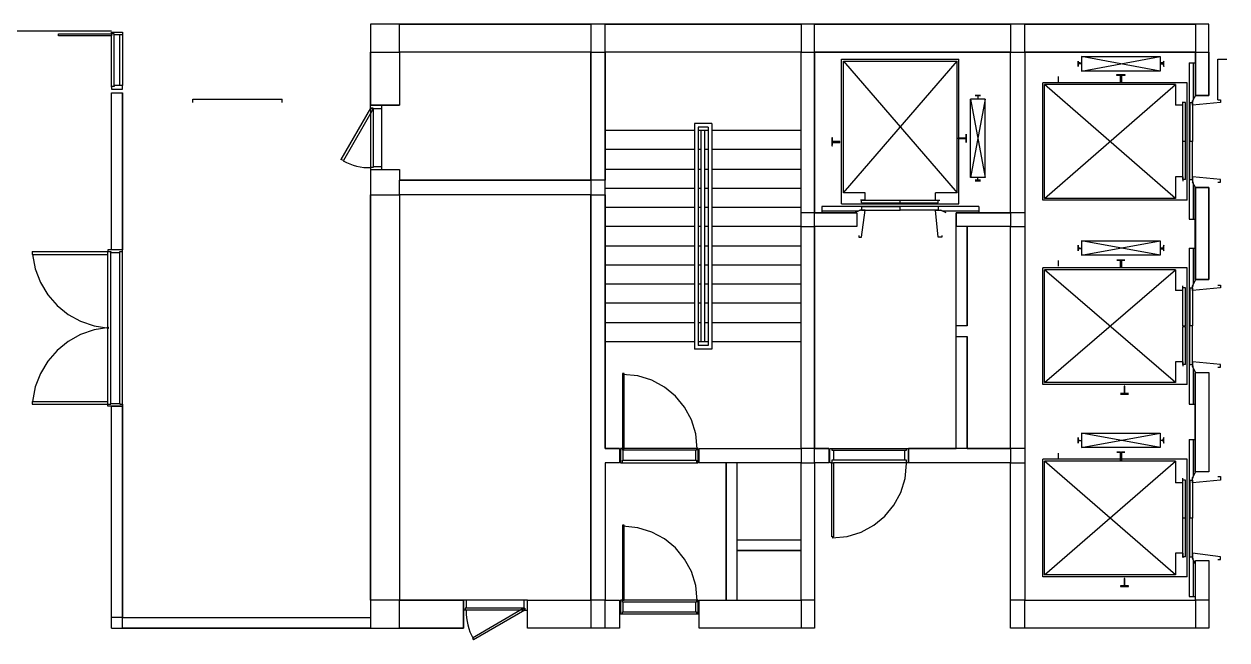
# Model space of a CAD drawing. Header units: millimetres. Extents: x -1062 to 473405, y -148599 to 38948.
# Drawn here: x 218255 to 235175, y -83243 to -74580 of the extents above; entities that cross this region are included whole.
import ezdxf

# ---------------------------------------------------------------- set-up
doc = ezdxf.new("R2010")
doc.units = ezdxf.units.MM
for name, color, linetype in [('CORE_REF', 8, 'Continuous'), ('DOOR', 3, 'Continuous'), ('WALL', 7, 'Continuous')]:
    doc.layers.add(name, color=color, linetype=linetype)

msp = doc.modelspace()

# ---------------------------------------------------------------- linework, layer by layer
at = {"layer": 'CORE_REF'}
for p, q in [((229754.9, -77108), (229754.9, -75075.8)), ((229754.9, -75075.8), (231405, -75075.8)), ((229780.3, -76955.6), (229780.3, -75101.2)), ((229780.3, -75101.2), (231379.6, -75101.2)), ((229780.3, -76955.6), (231379.6, -75101.2)), ((229780.3, -75101.2), (231379.6, -76955.6)), ((231379.6, -76955.6), (231379.6, -75101.2)), ((231405, -77108), (231405, -75075.8)), ((233080.5, -75177.4), (233080.5, -75101.2)), ((233080.5, -75101.2), (233080.5, -75126.6)), ((233131.3, -75037.7), (233131.3, -75240.9)), ((234235.6, -75240.9), (233131.3, -75037.7)), ((233131.3, -75037.7), (234235.6, -75037.7)), ((233131.3, -75240.9), (234235.6, -75037.7)), ((234235.6, -75037.7), (234235.6, -75240.9)), ((234286.4, -75101.2), (234273.7, -75126.6)), ((234286.4, -75177.4), (234286.4, -75101.2)), ((233080.5, -75126.6), (233093.2, -75126.6)), ((233093.2, -75139.3), (233080.5, -75139.3)), ((233080.5, -75139.3), (233080.5, -75177.4)), ((233105.9, -75126.6), (233093.2, -75126.6)), ((233105.9, -75139.3), (233093.2, -75139.3)), ((233105.9, -75126.6), (233131.3, -75126.6)), ((233131.3, -75139.3), (233105.9, -75139.3)), ((233131.3, -75126.6), (233131.3, -75139.3)), ((234235.6, -75240.9), (233131.3, -75240.9)), ((233626.3, -75304.4), (233626.3, -75291.7)), ((233626.3, -75291.7), (233740.6, -75291.7)), ((233740.6, -75291.7), (233740.6, -75304.4)), ((234261, -75126.6), (234235.6, -75126.6)), ((234235.6, -75126.6), (234235.6, -75139.3)), ((234235.6, -75139.3), (234261, -75139.3)), ((234273.7, -75126.6), (234261, -75126.6)), ((234261, -75139.3), (234273.7, -75139.3)), ((234273.7, -75139.3), (234286.4, -75177.4)), ((234641.8, -75126.6), (234641.8, -77323.9)), ((234641.8, -75126.6), (234730.6, -75126.6)), ((234705.3, -75634.7), (234705.3, -75126.6)), ((234616.4, -75406.1), (232585.5, -75406.1)), ((232585.5, -77057.2), (232585.5, -75406.1)), ((234451.4, -75431.5), (232610.9, -75431.5)), ((232610.9, -77031.8), (232610.9, -75431.5)), ((234451.4, -77031.8), (232610.9, -75431.5)), ((232610.9, -77031.8), (234451.4, -75431.5)), ((232801.3, -75317.1), (232801.3, -75393.3)), ((233677.1, -75304.4), (233626.3, -75304.4)), ((233677.1, -75342.5), (233677.1, -75304.4)), ((233677.1, -75406.1), (233677.1, -75342.5)), ((233689.8, -75406.1), (233677.1, -75406.1)), ((233740.6, -75304.4), (233689.8, -75304.4)), ((233689.8, -75304.4), (233689.8, -75342.5)), ((233689.8, -75342.5), (233689.8, -75406.1)), ((234451.4, -75431.5), (234451.4, -75723.6)), ((234616.4, -77057.2), (234616.4, -75406.1)), ((231633.5, -75583.9), (231709.6, -75583.9)), ((231671.6, -75583.9), (231633.5, -75583.9)), ((231671.6, -75583.9), (231671.6, -75609.3)), ((231684.3, -75583.9), (231671.6, -75583.9)), ((231671.6, -75609.3), (231671.6, -75634.7)), ((231709.6, -75583.9), (231684.3, -75583.9)), ((234730.6, -75583.9), (234692.6, -75660.1)), ((231773.1, -75634.7), (231570, -75634.7)), ((231570, -76739.7), (231570, -75634.7)), ((231773.1, -75634.7), (231570, -76739.7)), ((231570, -75634.7), (231773.1, -76739.7)), ((231773.1, -76739.7), (231773.1, -75634.7)), ((234552.9, -75723.6), (234451.4, -75723.6)), ((234552.9, -75723.6), (234552.9, -75672.8)), ((234552.9, -76231.6), (234552.9, -75685.5)), ((234591, -75685.5), (234552.9, -75685.5)), ((234591, -76231.6), (234591, -75685.5)), ((234654.5, -75685.5), (234654.5, -76231.6)), ((234654.5, -75685.5), (234692.6, -75685.5)), ((234692.6, -75723.6), (234692.6, -75660.1)), ((234692.6, -75660.1), (234705.3, -75660.1)), ((234692.6, -75685.5), (234692.6, -76231.6)), ((235086, -75685.5), (234692.6, -75723.6)), ((235048, -75647.4), (235086, -75647.4)), ((235086, -75647.4), (235086, -75685.5)), ((227685.9, -76079.2), (226429.3, -76079.2)), ((227927.1, -75977.6), (227685.9, -75977.6)), ((227685.9, -75977.6), (227685.9, -79152.9)), ((227876.3, -76028.4), (227736.7, -76028.4)), ((227736.7, -76028.4), (227736.7, -79102.1)), ((227876.3, -76079.2), (227736.7, -76079.2)), ((227774.7, -76079.2), (227774.7, -79051.3)), ((227825.5, -76079.2), (227825.5, -79051.3)), ((227876.3, -76079.2), (227863.6, -76079.2)), ((227876.3, -76028.4), (227876.3, -79102.1)), ((227927.1, -75977.6), (227927.1, -79152.9)), ((229183.7, -76079.2), (227927.1, -76079.2)), ((231506.6, -76180.8), (231506.6, -76130)), ((231506.6, -76130), (231506.6, -76244.3)), ((229628, -76180.8), (229615.3, -76180.8)), ((229615.3, -76180.8), (229615.3, -76295.1)), ((229615.3, -76295.1), (229628, -76295.1)), ((229628, -76231.6), (229628, -76180.8)), ((229640.7, -76231.6), (229628, -76231.6)), ((229628, -76282.4), (229628, -76244.3)), ((229628, -76244.3), (229640.7, -76244.3)), ((229691.4, -76231.6), (229640.7, -76231.6)), ((229640.7, -76244.3), (229691.4, -76244.3)), ((229729.5, -76231.6), (229691.4, -76231.6)), ((229691.4, -76244.3), (229729.5, -76244.3)), ((229729.5, -76244.3), (229729.5, -76231.6)), ((231392.3, -76193.5), (231392.3, -76180.8)), ((231392.3, -76180.8), (231430.4, -76180.8)), ((231430.4, -76193.5), (231392.3, -76193.5)), ((231430.4, -76180.8), (231455.8, -76180.8)), ((231455.8, -76193.5), (231430.4, -76193.5)), ((231455.8, -76180.8), (231468.5, -76180.8)), ((231468.5, -76193.5), (231455.8, -76193.5)), ((231468.5, -76180.8), (231493.9, -76180.8)), ((231493.9, -76193.5), (231468.5, -76193.5)), ((231493.9, -76180.8), (231506.6, -76180.8)), ((231506.6, -76193.5), (231493.9, -76193.5)), ((231506.6, -76244.3), (231506.6, -76193.5)), ((234552.9, -76765.1), (234552.9, -76231.6)), ((234591, -76231.6), (234552.9, -76231.6)), ((234591, -76765.1), (234591, -76231.6)), ((234654.5, -76765.1), (234654.5, -76231.6)), ((234692.6, -76231.6), (234654.5, -76231.6)), ((234692.6, -76765.1), (234692.6, -76231.6)), ((227685.9, -76345.9), (226429.3, -76345.9)), ((227774.7, -76345.9), (227736.7, -76345.9)), ((227876.3, -76345.9), (227825.5, -76345.9)), ((229183.7, -76345.9), (227927.1, -76345.9)), ((227685.9, -76625.4), (226429.3, -76625.4)), ((227774.7, -76625.4), (227736.7, -76625.4)), ((227876.3, -76625.4), (227825.5, -76625.4)), ((229183.7, -76625.4), (227927.1, -76625.4)), ((231773.1, -76739.7), (231570, -76739.7)), ((231671.6, -76777.8), (231633.5, -76777.8)), ((231709.6, -76790.5), (231633.5, -76790.5)), ((231671.6, -76765.1), (231671.6, -76739.7)), ((231671.6, -76777.8), (231671.6, -76765.1)), ((231684.3, -76777.8), (231671.6, -76777.8)), ((231709.6, -76777.8), (231684.3, -76777.8)), ((234451.4, -76727), (234451.4, -77031.8)), ((234552.9, -76727), (234451.4, -76727)), ((234552.9, -76727), (234552.9, -76790.5)), ((234591, -76765.1), (234552.9, -76765.1)), ((234654.5, -76765.1), (234692.6, -76765.1)), ((235086, -76765.1), (234692.6, -76727)), ((234692.6, -76727), (234692.6, -76803.2)), ((234692.6, -76803.2), (234705.3, -76803.2)), ((234730.6, -76879.4), (234692.6, -76803.2)), ((234705.3, -77323.9), (234705.3, -76815.9)), ((235048, -76803.2), (235086, -76803.2)), ((235086, -76803.2), (235086, -76765.1)), ((227685.9, -76892.1), (226429.3, -76892.1)), ((227774.7, -76892.1), (227736.7, -76892.1)), ((227876.3, -76892.1), (227825.5, -76892.1)), ((229183.7, -76892.1), (227927.1, -76892.1)), ((230084.9, -76955.6), (229780.3, -76955.6)), ((230084.9, -77057.2), (230084.9, -76955.6)), ((231379.6, -76955.6), (231075, -76955.6)), ((231075, -77057.2), (231075, -76955.6)), ((231684.3, -77146.1), (229475.6, -77146.1)), ((229475.6, -77146.1), (229475.6, -77235)), ((229754.9, -77108), (231405, -77108)), ((230084.9, -77057.2), (230021.4, -77057.2)), ((230034.1, -77057.2), (230580, -77057.2)), ((230034.1, -77095.3), (230034.1, -77057.2)), ((230034.1, -77095.3), (230580, -77095.3)), ((230034.1, -77146.1), (230580, -77146.1)), ((230034.1, -77146.1), (230034.1, -77196.9)), ((230580, -77057.2), (231113.1, -77057.2)), ((230580, -77095.3), (230580, -77057.2)), ((230580, -77095.3), (231113.1, -77095.3)), ((231113.1, -77146.1), (230580, -77146.1)), ((230580, -77196.9), (230580, -77146.1)), ((231075, -77057.2), (231138.5, -77057.2)), ((231113.1, -77095.3), (231113.1, -77057.2)), ((231113.1, -77146.1), (231113.1, -77196.9)), ((231684.3, -77146.1), (231684.3, -77235)), ((234616.4, -77057.2), (232585.5, -77057.2)), ((234451.4, -77031.8), (232610.9, -77031.8)), ((227685.9, -77158.8), (226429.3, -77158.8)), ((227774.7, -77158.8), (227736.7, -77158.8)), ((227876.3, -77158.8), (227825.5, -77158.8)), ((229183.7, -77158.8), (227927.1, -77158.8)), ((229475.6, -77209.6), (229996.1, -77209.6)), ((229932.6, -77235), (230008.8, -77196.9)), ((230084.9, -77196.9), (230008.8, -77196.9)), ((230008.8, -77196.9), (230008.8, -77209.6)), ((230034.1, -77196.9), (230580, -77196.9)), ((230034.1, -77578), (230084.9, -77196.9)), ((231113.1, -77196.9), (230580, -77196.9)), ((231113.1, -77578), (231075, -77196.9)), ((231075, -77196.9), (231151.1, -77196.9)), ((231151.1, -77196.9), (231151.1, -77209.6)), ((231227.3, -77235), (231151.1, -77196.9)), ((231163.8, -77209.6), (231684.3, -77209.6)), ((234641.8, -77323.9), (234730.6, -77323.9)), ((227685.9, -77425.6), (226429.3, -77425.6)), ((227774.7, -77425.6), (227736.7, -77425.6)), ((227876.3, -77425.6), (227825.5, -77425.6)), ((229183.7, -77425.6), (227927.1, -77425.6)), ((229996.1, -77552.6), (229996.1, -77578)), ((229996.1, -77578), (230034.1, -77578)), ((231163.8, -77578), (231113.1, -77578)), ((231163.8, -77552.6), (231163.8, -77578)), ((233131.3, -77628.8), (233131.3, -77832)), ((234235.6, -77832), (233131.3, -77628.8)), ((233131.3, -77628.8), (234235.6, -77628.8)), ((233131.3, -77832), (234235.6, -77628.8)), ((234235.6, -77628.8), (234235.6, -77832)), ((227685.9, -77705), (226429.3, -77705)), ((227774.7, -77705), (227736.7, -77705)), ((227876.3, -77705), (227825.5, -77705)), ((229183.7, -77705), (227927.1, -77705)), ((233080.5, -77768.5), (233080.5, -77692.3)), ((233080.5, -77692.3), (233080.5, -77730.4)), ((233080.5, -77730.4), (233093.2, -77730.4)), ((233093.2, -77743.1), (233080.5, -77743.1)), ((233080.5, -77743.1), (233080.5, -77768.5)), ((233105.9, -77730.4), (233093.2, -77730.4)), ((233105.9, -77743.1), (233093.2, -77743.1)), ((233105.9, -77730.4), (233131.3, -77730.4)), ((233131.3, -77743.1), (233105.9, -77743.1)), ((233131.3, -77730.4), (233131.3, -77743.1)), ((234235.6, -77832), (233131.3, -77832)), ((234261, -77730.4), (234235.6, -77730.4)), ((234235.6, -77730.4), (234235.6, -77743.1)), ((234235.6, -77743.1), (234261, -77743.1)), ((234273.7, -77730.4), (234261, -77730.4)), ((234261, -77743.1), (234273.7, -77743.1)), ((234286.4, -77692.3), (234273.7, -77730.4)), ((234273.7, -77743.1), (234286.4, -77768.5)), ((234286.4, -77768.5), (234286.4, -77692.3)), ((234641.8, -77730.4), (234641.8, -79927.7)), ((234641.8, -77730.4), (234730.6, -77730.4)), ((234705.3, -78238.4), (234705.3, -77730.4)), ((227685.9, -77971.7), (226429.3, -77971.7)), ((227774.7, -77971.7), (227736.7, -77971.7)), ((227876.3, -77971.7), (227825.5, -77971.7)), ((229183.7, -77971.7), (227927.1, -77971.7)), ((232801.3, -77908.2), (232801.3, -77984.4)), ((233626.3, -77895.5), (233740.6, -77895.5)), ((233677.1, -77908.2), (233626.3, -77908.2)), ((233677.1, -77946.3), (233677.1, -77908.2)), ((233677.1, -78009.8), (233677.1, -77946.3)), ((233740.6, -77908.2), (233689.8, -77908.2)), ((233689.8, -77908.2), (233689.8, -77946.3)), ((233689.8, -77946.3), (233689.8, -78009.8)), ((234616.4, -78009.8), (232585.5, -78009.8)), ((232585.5, -79648.3), (232585.5, -78009.8)), ((234451.4, -78035.2), (232610.9, -78035.2)), ((232610.9, -79622.9), (232610.9, -78035.2)), ((234451.4, -79622.9), (232610.9, -78035.2)), ((232610.9, -79622.9), (234451.4, -78035.2)), ((233689.8, -78009.8), (233677.1, -78009.8)), ((234451.4, -78035.2), (234451.4, -78327.3)), ((234616.4, -79648.3), (234616.4, -78009.8)), ((227685.9, -78238.4), (226429.3, -78238.4)), ((227774.7, -78238.4), (227736.7, -78238.4)), ((227876.3, -78238.4), (227825.5, -78238.4)), ((229183.7, -78238.4), (227927.1, -78238.4)), ((234552.9, -78327.3), (234451.4, -78327.3)), ((234552.9, -78327.3), (234552.9, -78263.8)), ((234552.9, -78822.7), (234552.9, -78289.2)), ((234591, -78289.2), (234552.9, -78289.2)), ((234591, -78822.7), (234591, -78289.2)), ((234654.5, -78289.2), (234654.5, -78822.7)), ((234654.5, -78289.2), (234692.6, -78289.2)), ((234730.6, -78174.9), (234692.6, -78263.8)), ((234692.6, -78327.3), (234692.6, -78263.8)), ((234692.6, -78263.8), (234705.3, -78263.8)), ((234692.6, -78289.2), (234692.6, -78822.7)), ((235086, -78289.2), (234692.6, -78327.3)), ((235048, -78251.1), (235086, -78251.1)), ((235086, -78251.1), (235086, -78289.2)), ((227685.9, -78505.2), (226429.3, -78505.2)), ((227774.7, -78505.2), (227736.7, -78505.2)), ((227876.3, -78505.2), (227825.5, -78505.2)), ((229183.7, -78505.2), (227927.1, -78505.2)), ((227685.9, -78784.6), (226429.3, -78784.6)), ((227774.7, -78784.6), (227736.7, -78784.6)), ((227876.3, -78784.6), (227825.5, -78784.6)), ((229183.7, -78784.6), (227927.1, -78784.6)), ((234552.9, -78822.7), (234591, -78822.7)), ((234552.9, -79368.9), (234552.9, -78835.4)), ((234552.9, -78835.4), (234591, -78835.4)), ((234591, -79368.9), (234591, -78835.4)), ((234654.5, -79368.9), (234654.5, -78822.7)), ((234692.6, -78822.7), (234654.5, -78822.7)), ((234692.6, -79368.9), (234692.6, -78822.7)), ((227685.9, -79051.3), (226429.3, -79051.3)), ((227927.1, -79152.9), (227685.9, -79152.9)), ((227774.7, -79051.3), (227736.7, -79051.3)), ((227876.3, -79102.1), (227736.7, -79102.1)), ((227876.3, -79051.3), (227774.7, -79051.3)), ((227876.3, -79051.3), (227863.6, -79051.3)), ((229183.7, -79051.3), (227927.1, -79051.3)), ((234451.4, -79330.8), (234451.4, -79622.9)), ((234552.9, -79330.8), (234451.4, -79330.8)), ((234552.9, -79330.8), (234552.9, -79394.3)), ((235086, -79368.9), (234692.6, -79330.8)), ((234692.6, -79330.8), (234692.6, -79394.3)), ((234591, -79368.9), (234552.9, -79368.9)), ((234654.5, -79368.9), (234692.6, -79368.9)), ((234692.6, -79394.3), (234705.3, -79394.3)), ((234730.6, -79483.2), (234692.6, -79394.3)), ((234705.3, -79927.7), (234705.3, -79419.7)), ((235048, -79407), (235086, -79407)), ((235086, -79407), (235086, -79368.9)), ((234616.4, -79648.3), (232585.5, -79648.3)), ((234451.4, -79622.9), (232610.9, -79622.9)), ((233740.6, -79673.7), (233727.9, -79673.7)), ((233727.9, -79673.7), (233727.9, -79737.2)), ((233740.6, -79737.2), (233740.6, -79673.7)), ((233727.9, -79775.3), (233677.1, -79775.3)), ((233677.1, -79788), (233791.3, -79788)), ((233727.9, -79737.2), (233727.9, -79775.3)), ((233740.6, -79775.3), (233740.6, -79737.2)), ((233791.3, -79775.3), (233740.6, -79775.3)), ((234641.8, -79927.7), (234730.6, -79927.7)), ((233131.3, -80334.2), (233131.3, -80537.4)), ((234235.6, -80537.4), (233131.3, -80334.2)), ((233131.3, -80334.2), (234235.6, -80334.2)), ((233131.3, -80537.4), (234235.6, -80334.2)), ((234235.6, -80334.2), (234235.6, -80537.4)), ((233080.5, -80473.9), (233080.5, -80397.7)), ((233080.5, -80397.7), (233080.5, -80423.1)), ((233080.5, -80423.1), (233093.2, -80435.8)), ((233093.2, -80435.8), (233080.5, -80435.8)), ((233080.5, -80435.8), (233080.5, -80473.9)), ((233093.2, -80435.8), (233105.9, -80435.8)), ((233105.9, -80435.8), (233131.3, -80435.8)), ((234235.6, -80537.4), (233131.3, -80537.4)), ((234261, -80435.8), (234235.6, -80435.8)), ((234273.7, -80435.8), (234261, -80435.8)), ((234286.4, -80397.7), (234273.7, -80423.1)), ((234273.7, -80423.1), (234273.7, -80435.8)), ((234273.7, -80435.8), (234286.4, -80473.9)), ((234286.4, -80473.9), (234286.4, -80397.7)), ((234641.8, -80423.1), (234641.8, -82633.1)), ((234641.8, -80423.1), (234730.6, -80423.1)), ((234705.3, -80943.8), (234705.3, -80423.1)), ((234616.4, -80702.5), (232585.5, -80702.5)), ((232585.5, -82353.7), (232585.5, -80702.5)), ((232801.3, -80613.6), (232801.3, -80689.8)), ((233677.1, -80600.9), (233626.3, -80600.9)), ((233626.3, -80600.9), (233740.6, -80600.9)), ((233677.1, -80613.6), (233677.1, -80600.9)), ((233677.1, -80639), (233677.1, -80613.6)), ((233677.1, -80651.7), (233677.1, -80639)), ((233677.1, -80702.5), (233677.1, -80651.7)), ((233677.1, -80715.2), (233677.1, -80702.5)), ((233740.6, -80600.9), (233689.8, -80600.9)), ((233689.8, -80600.9), (233689.8, -80613.6)), ((233689.8, -80613.6), (233689.8, -80639)), ((233689.8, -80639), (233689.8, -80651.7)), ((233689.8, -80651.7), (233689.8, -80702.5)), ((233689.8, -80702.5), (233689.8, -80715.2)), ((234616.4, -82353.7), (234616.4, -80702.5)), ((234451.4, -80727.9), (232610.9, -80727.9)), ((232610.9, -82328.3), (232610.9, -80727.9)), ((234451.4, -82328.3), (232610.9, -80727.9)), ((232610.9, -82328.3), (234451.4, -80727.9)), ((233689.8, -80715.2), (233677.1, -80715.2)), ((234451.4, -80727.9), (234451.4, -81032.7)), ((234552.9, -81032.7), (234451.4, -81032.7)), ((234552.9, -81032.7), (234552.9, -80969.2)), ((234552.9, -81528.1), (234552.9, -80994.6)), ((234591, -80994.6), (234552.9, -80994.6)), ((234591, -81528.1), (234591, -80994.6)), ((234654.5, -80994.6), (234654.5, -81528.1)), ((234654.5, -80994.6), (234692.6, -80994.6)), ((234730.6, -80880.3), (234692.6, -80956.5)), ((234692.6, -81032.7), (234692.6, -80956.5)), ((234692.6, -80956.5), (234705.3, -80956.5)), ((234692.6, -80994.6), (234692.6, -81528.1)), ((235086, -80994.6), (234692.6, -81032.7)), ((235048, -80943.8), (235086, -80943.8)), ((235086, -80943.8), (235086, -80994.6)), ((234552.9, -82074.2), (234552.9, -81528.1)), ((234591, -81528.1), (234552.9, -81528.1)), ((234591, -82074.2), (234591, -81528.1)), ((234654.5, -82074.2), (234654.5, -81528.1)), ((234692.6, -81528.1), (234654.5, -81528.1)), ((234692.6, -82074.2), (234692.6, -81528.1)), ((234451.4, -82023.4), (234451.4, -82328.3)), ((234552.9, -82023.4), (234451.4, -82023.4)), ((234552.9, -82023.4), (234552.9, -82086.9)), ((235086, -82074.2), (234692.6, -82023.4)), ((234692.6, -82023.4), (234692.6, -82099.6)), ((234591, -82074.2), (234552.9, -82074.2)), ((234654.5, -82074.2), (234692.6, -82074.2)), ((234692.6, -82099.6), (234705.3, -82099.6)), ((234730.6, -82175.8), (234692.6, -82099.6)), ((234705.3, -82633.1), (234705.3, -82125)), ((235048, -82112.3), (235086, -82112.3)), ((235086, -82112.3), (235086, -82074.2)), ((234616.4, -82353.7), (232585.5, -82353.7)), ((234451.4, -82328.3), (232610.9, -82328.3)), ((233740.6, -82379.1), (233727.9, -82379.1)), ((233727.9, -82379.1), (233727.9, -82442.6)), ((233740.6, -82442.6), (233740.6, -82379.1)), ((233727.9, -82480.7), (233677.1, -82480.7)), ((233677.1, -82480.7), (233677.1, -82493.4)), ((233677.1, -82493.4), (233791.3, -82493.4)), ((233727.9, -82442.6), (233727.9, -82468)), ((233727.9, -82468), (233727.9, -82480.7)), ((233740.6, -82468), (233740.6, -82442.6)), ((233740.6, -82480.7), (233740.6, -82468)), ((233791.3, -82480.7), (233740.6, -82480.7)), ((233791.3, -82493.4), (233791.3, -82480.7)), ((234641.8, -82633.1), (234730.6, -82633.1))]:
    msp.add_line(p, q, dxfattribs=at)
at = {"layer": 'DOOR'}
for p, q in [((218737.2, -74720.2), (219486.1, -74720.2)), ((218737.2, -74745.6), (218737.2, -74720.2)), ((219486.1, -74745.6), (218737.2, -74745.6)), ((219486.1, -74720.2), (219486.1, -74694.8)), ((219486.1, -74694.8), (219638.4, -74694.8)), ((219486.1, -74720.2), (219486.1, -74745.6)), ((219524.1, -74720.2), (219486.1, -74720.2)), ((219486.1, -75469.6), (219486.1, -74745.6)), ((219524.1, -74732.9), (219524.1, -74720.2)), ((219524.1, -75444.2), (219524.1, -74732.9)), ((219638.4, -74732.9), (219524.1, -74732.9)), ((219600.3, -75444.2), (219600.3, -74732.9)), ((219638.4, -74694.8), (219638.4, -74732.9)), ((219638.4, -74720.2), (219638.4, -75444.2)), ((219486.1, -75456.9), (219486.1, -75495)), ((219524.1, -75456.9), (219486.1, -75456.9)), ((219638.4, -75444.2), (219524.1, -75444.2)), ((219524.1, -75444.2), (219524.1, -75456.9)), ((219638.4, -75495), (219638.4, -75444.2)), ((219486.1, -75495), (219638.4, -75495)), ((223129, -75761.7), (222710.2, -76485.7)), ((223167.1, -75774.4), (222748.2, -76498.4)), ((223129, -75723.6), (223281.3, -75723.6)), ((223129, -75761.7), (223129, -75723.6)), ((223167.1, -75761.7), (223129, -75761.7)), ((223129, -75761.7), (223167.1, -75774.4)), ((223129, -75761.7), (223129, -76600)), ((223167.1, -75774.4), (223167.1, -75761.7)), ((223281.3, -75774.4), (223167.1, -75774.4)), ((223167.1, -75774.4), (223167.1, -76600)), ((223281.3, -75723.6), (223281.3, -75774.4)), ((223281.3, -75774.4), (223281.3, -76587.3)), ((222748.2, -76498.4), (222710.2, -76485.7)), ((222744.9, -76503.9), (222790, -76527.5)), ((222790, -76527.5), (222836.5, -76547.8)), ((222836.5, -76547.8), (222884.2, -76564.8)), ((222884.2, -76564.8), (222932.9, -76578.5)), ((222932.9, -76578.5), (222982.4, -76588.9)), ((222982.4, -76588.9), (223032.6, -76595.9)), ((223032.6, -76595.9), (223083.2, -76599.5)), ((223083.2, -76599.5), (223134.1, -76599.6)), ((223167.1, -76600), (223129, -76600)), ((223129, -76600), (223129, -76625.4)), ((223129, -76625.4), (223281.3, -76625.4)), ((223281.3, -76587.3), (223167.1, -76587.3)), ((223167.1, -76587.3), (223167.1, -76600)), ((223281.3, -76587.3), (223281.3, -76625.4)), ((218369.1, -77781.2), (219435.3, -77781.2)), ((218369.1, -77781.2), (218369.1, -77819.3)), ((218369.1, -77819.3), (219435.3, -77819.3)), ((218374.2, -77819.9), (218412.5, -78024.9)), ((219638.4, -77755.8), (219435.3, -77755.8)), ((219435.3, -77755.8), (219435.3, -77781.2)), ((219435.3, -77781.2), (219473.4, -77781.2)), ((219435.3, -79927.7), (219435.3, -77781.2)), ((219473.4, -77781.2), (219473.4, -77793.9)), ((219473.4, -77793.9), (219600.3, -77793.9)), ((219473.4, -79915), (219473.4, -77793.9)), ((219600.3, -77793.9), (219600.3, -77781.2)), ((219600.3, -77781.2), (219638.4, -77781.2)), ((219600.3, -79915), (219600.3, -77793.9)), ((219638.4, -77781.2), (219638.4, -77755.8)), ((219638.4, -79927.7), (219638.4, -77781.2)), ((218412.5, -78024.9), (218485.1, -78215)), ((218485.1, -78215), (218588.4, -78387)), ((218588.4, -78387), (218719.1, -78537.5)), ((218719.1, -78537.5), (218873.8, -78663.3)), ((218873.8, -78663.3), (219049.1, -78760.9)), ((219049.1, -78760.9), (219241.4, -78827.2)), ((219241.4, -78827.2), (219447.4, -78858.6)), ((219049.1, -78948), (218873.8, -79045.6)), ((219241.4, -78881.8), (219049.1, -78948)), ((219447.4, -78850.3), (219241.4, -78881.8)), ((218719.1, -79171.4), (218588.4, -79321.9)), ((218873.8, -79045.6), (218719.1, -79171.4)), ((218588.4, -79321.9), (218485.1, -79493.9)), ((218485.1, -79493.9), (218412.5, -79684)), ((226670.4, -79495.9), (226670.4, -80550.1)), ((226695.8, -79495.9), (226670.4, -79495.9)), ((226887.8, -79529.9), (226676.8, -79508.6)), ((226695.8, -80550.1), (226695.8, -79495.9)), ((218412.5, -79684), (218374.2, -79889)), ((227084.4, -79590.9), (226887.8, -79529.9)), ((227262.3, -79687.5), (227084.4, -79590.9)), ((227417.3, -79815.5), (227262.3, -79687.5)), ((227545.1, -79970.6), (227417.3, -79815.5)), ((218369.1, -79889.6), (219435.3, -79889.6)), ((218369.1, -79889.6), (218369.1, -79927.7)), ((218369.1, -79927.7), (219435.3, -79927.7)), ((219435.3, -79927.7), (219473.4, -79927.7)), ((219435.3, -79953.1), (219435.3, -79927.7)), ((219638.4, -79953.1), (219435.3, -79953.1)), ((219473.4, -79927.7), (219473.4, -79915)), ((219473.4, -79915), (219600.3, -79915)), ((219600.3, -79915), (219600.3, -79927.7)), ((219600.3, -79927.7), (219638.4, -79927.7)), ((219638.4, -79927.7), (219638.4, -79953.1)), ((227641.7, -80148.6), (227545.1, -79970.6)), ((227702.7, -80345.2), (227641.7, -80148.6)), ((227724, -80556.4), (227702.7, -80345.2)), ((226670.4, -80550.1), (226645.1, -80550.1)), ((226645.1, -80550.1), (226645.1, -80753.3)), ((226670.4, -80550.1), (226695.8, -80550.1)), ((226670.4, -80575.5), (226670.4, -80550.1)), ((226683.1, -80575.5), (226670.4, -80575.5)), ((226683.1, -80715.2), (226683.1, -80575.5)), ((227698.6, -80575.5), (226683.1, -80575.5)), ((227711.3, -80550.1), (226695.8, -80550.1)), ((227711.3, -80575.5), (227698.6, -80575.5)), ((227698.6, -80575.5), (227698.6, -80715.2)), ((227736.7, -80550.1), (227711.3, -80550.1)), ((227711.3, -80550.1), (227711.3, -80575.5)), ((227736.7, -80753.3), (227736.7, -80550.1)), ((229589.9, -80753.3), (229589.9, -80550.1)), ((229589.9, -80550.1), (229615.3, -80550.1)), ((229615.3, -80550.1), (229615.3, -80575.5)), ((229615.3, -80550.1), (230668.8, -80550.1)), ((229615.3, -80575.5), (229640.7, -80575.5)), ((229640.7, -80575.5), (229640.7, -80715.2)), ((229640.7, -80575.5), (230643.4, -80575.5)), ((230643.4, -80715.2), (230643.4, -80575.5)), ((230643.4, -80575.5), (230668.8, -80575.5)), ((230668.8, -80575.5), (230668.8, -80550.1)), ((230668.8, -80550.1), (230694.2, -80550.1)), ((226645.1, -80753.3), (226670.4, -80753.3)), ((226670.4, -80753.3), (226670.4, -80715.2)), ((226670.4, -80715.2), (226683.1, -80715.2)), ((226670.4, -80753.3), (227711.3, -80753.3)), ((226683.1, -80715.2), (227698.6, -80715.2)), ((227698.6, -80715.2), (227711.3, -80715.2)), ((227711.3, -80715.2), (227711.3, -80753.3)), ((227711.3, -80753.3), (227736.7, -80753.3)), ((229615.3, -80753.3), (229589.9, -80753.3)), ((229640.7, -80715.2), (229615.3, -80715.2)), ((229615.3, -80715.2), (229615.3, -80753.3)), ((229615.3, -81794.8), (229615.3, -80753.3)), ((229615.3, -80753.3), (229640.7, -80753.3)), ((230643.4, -80715.2), (229640.7, -80715.2)), ((229640.7, -80753.3), (229640.7, -81794.8)), ((230668.8, -80753.3), (229640.7, -80753.3)), ((230668.8, -80715.2), (230643.4, -80715.2)), ((230647.5, -80970.8), (230668.8, -80759.6)), ((230668.8, -80753.3), (230668.8, -80715.2)), ((230694.2, -80753.3), (230668.8, -80753.3)), ((230586.5, -81167.5), (230647.5, -80970.8)), ((230490, -81345.5), (230586.5, -81167.5)), ((230362.1, -81500.6), (230490, -81345.5)), ((230207.1, -81628.5), (230362.1, -81500.6)), ((226670.4, -81629.7), (226670.4, -82683.9)), ((226695.8, -81629.7), (226670.4, -81629.7)), ((226887.8, -81663.7), (226676.8, -81642.4)), ((226695.8, -82683.9), (226695.8, -81629.7)), ((227084.4, -81724.7), (226887.8, -81663.7)), ((230029.2, -81725.2), (230207.1, -81628.5)), ((227262.3, -81821.3), (227084.4, -81724.7)), ((227417.3, -81949.3), (227262.3, -81821.3)), ((229640.7, -81794.8), (229615.3, -81794.8)), ((229621.6, -81807.5), (229832.7, -81786.2)), ((229832.7, -81786.2), (230029.2, -81725.2)), ((227545.1, -82104.4), (227417.3, -81949.3)), ((227641.7, -82282.4), (227545.1, -82104.4)), ((227702.7, -82479.1), (227641.7, -82282.4)), ((227724, -82690.2), (227702.7, -82479.1)), ((224436.4, -82823.6), (224436.4, -82683.9)), ((224474.5, -82683.9), (224436.4, -82683.9)), ((225286.9, -82683.9), (224474.5, -82683.9)), ((224474.5, -82683.9), (224474.5, -82798.2)), ((225337.6, -82683.9), (225286.9, -82683.9)), ((225286.9, -82683.9), (225286.9, -82798.2)), ((225337.6, -82823.6), (225337.6, -82683.9)), ((226670.4, -82683.9), (226645.1, -82683.9)), ((226645.1, -82683.9), (226645.1, -82874.4)), ((226670.4, -82683.9), (226695.8, -82683.9)), ((226670.4, -82709.3), (226670.4, -82683.9)), ((226683.1, -82709.3), (226670.4, -82709.3)), ((226683.1, -82849), (226683.1, -82709.3)), ((227698.6, -82709.3), (226683.1, -82709.3)), ((227711.3, -82683.9), (226695.8, -82683.9)), ((227711.3, -82709.3), (227698.6, -82709.3)), ((227698.6, -82709.3), (227698.6, -82849)), ((227736.7, -82683.9), (227711.3, -82683.9)), ((227711.3, -82683.9), (227711.3, -82709.3)), ((227736.7, -82874.4), (227736.7, -82683.9)), ((224461.8, -82823.6), (224436.4, -82823.6)), ((224474.5, -82798.2), (224461.8, -82798.2)), ((224461.8, -82798.2), (224461.8, -82823.6)), ((225286.9, -82798.2), (224461.8, -82798.2)), ((225299.6, -82823.6), (224461.8, -82823.6)), ((224474.9, -82831.2), (224475, -82882.2)), ((224475, -82882.2), (224478.6, -82932.8)), ((225286.9, -82798.2), (224563.4, -83217.4)), ((225299.6, -82823.6), (224576.1, -83242.8)), ((225286.9, -82798.2), (225299.6, -82798.2)), ((225299.6, -82823.6), (225286.9, -82798.2)), ((225299.6, -82798.2), (225299.6, -82823.6)), ((225299.6, -82823.6), (225337.6, -82823.6)), ((226645.1, -82874.4), (226670.4, -82874.4)), ((226670.4, -82874.4), (226670.4, -82849)), ((226670.4, -82849), (226683.1, -82849)), ((226670.4, -82874.4), (227711.3, -82874.4)), ((226683.1, -82849), (227698.6, -82849)), ((227698.6, -82849), (227711.3, -82849)), ((227711.3, -82849), (227711.3, -82874.4)), ((227711.3, -82874.4), (227736.7, -82874.4)), ((224478.6, -82932.8), (224485.6, -82983)), ((224485.6, -82983), (224495.9, -83032.6)), ((224495.9, -83032.6), (224509.7, -83081.3)), ((224509.7, -83081.3), (224526.7, -83129)), ((224526.7, -83129), (224547, -83175.5)), ((224547, -83175.5), (224570.5, -83220.7)), ((224563.4, -83217.4), (224576.1, -83242.8))]:
    msp.add_line(p, q, dxfattribs=at)
at = {"layer": 'WALL'}
for p, q in [((234921, -74580.5), (223129, -74580.5)), ((223129, -74580.5), (223129, -75723.6)), ((234921, -75583.9), (234921, -74580.5)), ((219486.1, -74682.1), (212860.2, -74682.1)), ((223535.2, -74974.2), (223535.2, -75723.6)), ((226226.2, -74974.2), (223535.2, -74974.2)), ((226226.2, -74974.2), (226226.2, -76777.8)), ((226429.3, -80550.1), (226429.3, -74974.2)), ((229183.7, -74974.2), (226429.3, -74974.2)), ((229183.7, -80550.1), (229183.7, -74974.2)), ((229374.1, -74974.2), (232128.5, -74974.2)), ((229374.1, -77235), (229374.1, -74974.2)), ((232128.5, -77235), (232128.5, -74974.2)), ((232331.6, -74974.2), (232331.6, -82683.9)), ((232331.6, -74974.2), (234730.6, -74974.2)), ((234730.6, -74974.2), (234730.6, -75583.9)), ((235048, -75647.4), (235048, -75075.8)), ((235048, -75075.8), (235174.9, -75075.8)), ((219486.1, -77755.8), (219486.1, -75545.8)), ((219638.4, -77755.8), (219638.4, -75545.8)), ((234730.6, -75583.9), (234921, -75583.9)), ((220628.5, -75634.7), (221885.1, -75634.7)), ((220628.5, -75685.5), (220628.5, -75634.7)), ((221885.1, -75685.5), (221885.1, -75634.7)), ((223129, -75723.6), (223535.2, -75723.6)), ((223129, -76625.4), (223129, -83077.6)), ((223129, -76625.4), (223535.2, -76625.4)), ((223535.2, -76625.4), (223535.2, -76777.8)), ((226226.2, -76777.8), (223535.2, -76777.8)), ((223535.2, -76981), (223535.2, -82683.9)), ((226226.2, -76981), (223535.2, -76981)), ((226226.2, -76981), (226226.2, -82683.9)), ((234921, -76879.4), (234730.6, -76879.4)), ((234730.6, -76879.4), (234730.6, -78174.9)), ((234921, -78174.9), (234921, -76879.4)), ((229970.7, -77235), (229374.1, -77235)), ((229970.7, -77235), (229970.7, -77425.6)), ((232128.5, -77235), (231366.9, -77235)), ((231366.9, -77235), (231366.9, -77425.6)), ((229970.7, -77425.6), (229374.1, -77425.6)), ((229374.1, -80550.1), (229374.1, -77425.6)), ((232128.5, -77425.6), (231366.9, -77425.6)), ((231366.9, -80550.1), (231366.9, -77425.6)), ((231519.3, -78822.7), (231519.3, -77425.6)), ((232128.5, -80550.1), (232128.5, -77425.6)), ((219638.4, -77755.8), (219486.1, -77755.8)), ((234730.6, -78174.9), (234921, -78174.9)), ((231519.3, -80550.1), (231519.3, -78975.1)), ((234730.6, -79483.2), (234921, -79483.2)), ((234730.6, -80880.3), (234730.6, -79483.2)), ((234921, -79483.2), (234921, -80880.3)), ((219486.1, -83077.6), (219486.1, -79953.1)), ((219638.4, -79953.1), (219486.1, -79953.1)), ((219638.4, -82925.2), (219638.4, -79953.1)), ((226632.4, -80550.1), (226429.3, -80550.1)), ((226632.4, -80550.1), (226632.4, -80753.3)), ((227749.4, -80550.1), (229183.7, -80550.1)), ((227749.4, -80753.3), (227749.4, -80550.1)), ((229577.2, -80550.1), (229374.1, -80550.1)), ((229577.2, -80550.1), (229577.2, -80753.3)), ((230694.2, -80550.1), (230694.2, -80753.3)), ((232128.5, -80550.1), (230694.2, -80550.1)), ((226632.4, -80753.3), (226429.3, -80753.3)), ((226429.3, -80753.3), (226429.3, -82683.9)), ((229183.7, -80753.3), (227749.4, -80753.3)), ((228130.2, -80753.3), (228130.2, -82683.9)), ((228282.5, -80753.3), (228282.5, -82683.9)), ((229183.7, -82683.9), (229183.7, -80753.3)), ((229577.2, -80753.3), (229374.1, -80753.3)), ((229374.1, -80753.3), (229374.1, -83077.6)), ((232128.5, -80753.3), (230694.2, -80753.3)), ((232128.5, -83077.6), (232128.5, -80753.3)), ((234921, -80880.3), (234730.6, -80880.3)), ((228282.5, -81832.9), (229183.7, -81832.9)), ((228282.5, -81985.3), (229183.7, -81985.3)), ((234730.6, -82683.9), (234730.6, -82125)), ((234730.6, -82125), (234921, -82125)), ((234921, -82125), (234921, -83077.6)), ((224436.4, -82683.9), (223535.2, -82683.9)), ((224436.4, -83077.6), (224436.4, -82683.9)), ((225337.6, -83077.6), (225337.6, -82683.9)), ((225337.6, -82683.9), (226226.2, -82683.9)), ((226429.3, -82683.9), (226632.4, -82683.9)), ((226632.4, -82683.9), (226632.4, -83077.6)), ((227749.4, -82683.9), (229183.7, -82683.9)), ((227749.4, -83077.6), (227749.4, -82683.9)), ((232331.6, -82683.9), (234730.6, -82683.9)), ((219638.4, -82925.2), (223129, -82925.2)), ((219486.1, -83077.6), (223129, -83077.6)), ((223129, -83077.6), (224436.4, -83077.6)), ((226632.4, -83077.6), (225337.6, -83077.6)), ((229374.1, -83077.6), (227749.4, -83077.6)), ((234921, -83077.6), (232128.5, -83077.6))]:
    msp.add_line(p, q, dxfattribs=at)
for points in [[(226226.2, -74974.2), (223535.2, -74974.2), (223535.2, -74580.5), (226226.2, -74580.5), (226226.2, -74974.2)], [(229183.7, -74974.2), (226429.3, -74974.2), (226429.3, -74580.5), (229183.7, -74580.5), (229183.7, -74974.2)], [(232128.5, -74580.5), (232128.5, -74974.2), (229374.1, -74974.2), (229374.1, -74580.5), (232128.5, -74580.5)], [(234730.6, -74974.2), (232331.6, -74974.2), (232331.6, -74580.5), (234730.6, -74580.5), (234730.6, -74974.2)], [(223129, -74974.2), (223535.2, -74974.2), (223535.2, -75723.6), (223129, -75723.6), (223129, -74974.2)], [(226429.3, -74974.2), (226429.3, -76777.8), (226226.2, -76777.8), (226226.2, -74974.2), (226429.3, -74974.2)], [(229374.1, -74974.2), (229374.1, -77235), (229183.7, -77235), (229183.7, -74974.2), (229374.1, -74974.2)], [(232331.6, -77235), (232128.5, -77235), (232128.5, -74974.2), (232331.6, -74974.2), (232331.6, -77235)], [(234921, -75583.9), (234730.6, -75583.9), (234730.6, -74974.2), (234921, -74974.2), (234921, -75583.9)], [(219638.4, -75545.8), (219638.4, -77755.8), (219486.1, -77755.8), (219486.1, -75545.8), (219638.4, -75545.8)], [(226226.2, -76981), (223535.2, -76981), (223535.2, -76777.8), (226226.2, -76777.8), (226226.2, -76981)], [(223535.2, -76981), (223535.2, -82683.9), (223129, -82683.9), (223129, -76981), (223535.2, -76981)], [(226226.2, -76981), (226429.3, -76981), (226429.3, -80550.1), (226632.4, -80550.1), (226632.4, -80753.3), (226429.3, -80753.3), (226429.3, -82683.9), (226226.2, -82683.9), (226226.2, -80753.3), (226226.2, -80550.1), (226226.2, -76981)], [(234920, -78174.9), (234920, -78175), (234730, -78175), (234730, -76880), (234730.6, -76880), (234730.6, -76879.4), (234921, -76879.4), (234921, -78174.9), (234920, -78174.9)], [(229970.7, -77425.6), (229374.1, -77425.6), (229374.1, -77235), (229970.7, -77235), (229970.7, -77425.6)], [(232128.5, -77235), (232128.5, -77425.6), (231519.3, -77425.6), (231519.3, -78822.7), (231366.9, -78822.7), (231366.9, -77425.6), (231366.9, -77235), (232128.5, -77235)], [(229374.1, -77425.6), (229374.1, -80550.1), (229183.7, -80550.1), (229183.7, -77425.6), (229374.1, -77425.6)], [(232331.6, -80550.1), (232128.5, -80550.1), (232128.5, -77425.6), (232331.6, -77425.6), (232331.6, -80550.1)], [(231366.9, -78975.1), (231519.3, -78975.1), (231519.3, -80550.1), (232128.5, -80550.1), (232128.5, -80753.3), (230694.2, -80753.3), (230694.2, -80550.1), (231366.9, -80550.1), (231366.9, -78975.1)], [(234921, -80880.3), (234730.6, -80880.3), (234730.6, -80880), (234730, -80880), (234730, -79485), (234730.6, -79485), (234730.6, -79483.2), (234921, -79483.2), (234921, -80880.3)], [(219638.4, -82925.2), (219486.1, -82925.2), (219486.1, -79953.1), (219638.4, -79953.1), (219638.4, -82925.2)], [(228130, -80755), (228130.2, -80755), (228130.2, -80753.3), (227749.4, -80753.3), (227749.4, -80550.1), (229183.7, -80550.1), (229183.7, -80753.3), (229374.1, -80753.3), (229374.1, -82683.9), (229183.7, -82683.9), (229183.7, -83077.6), (227749.4, -83077.6), (227749.4, -82683.9), (228130, -82683.9), (228130, -80755)], [(229374.1, -80550.1), (229577.2, -80550.1), (229577.2, -80753.3), (229374.1, -80753.3), (229374.1, -80550.1)], [(228282.5, -80753.3), (228282.5, -81832.9), (229183.7, -81832.9), (229183.7, -80753.3), (228282.5, -80753.3)], [(232331.6, -80753.3), (232331.6, -82683.9), (232128.5, -82683.9), (232128.5, -80753.3), (232331.6, -80753.3)], [(229183.7, -81985.3), (228282.5, -81985.3), (228282.5, -82683.9), (229183.7, -82683.9), (229183.7, -81985.3)], [(234921, -82125), (234921, -82683.9), (234730.6, -82683.9), (234730.6, -82125), (234921, -82125)], [(224436.4, -82683.9), (224436.4, -83077.6), (223535.2, -83077.6), (223535.2, -82683.9), (224436.4, -82683.9)], [(226226.2, -82683.9), (226226.2, -83077.6), (225337.6, -83077.6), (225337.6, -82683.9), (226226.2, -82683.9)], [(226632.4, -83077.6), (226429.3, -83077.6), (226429.3, -82683.9), (226632.4, -82683.9), (226632.4, -83077.6)], [(234730.6, -82683.9), (234730.6, -83077.6), (232331.6, -83077.6), (232331.6, -82683.9), (234730.6, -82683.9)], [(223129, -82925.2), (223129, -83077.6), (219638.4, -83077.6), (219638.4, -82925.2), (223129, -82925.2)]]:
    msp.add_lwpolyline(points, close=True, dxfattribs=at)

doc.saveas('drawing.dxf')
